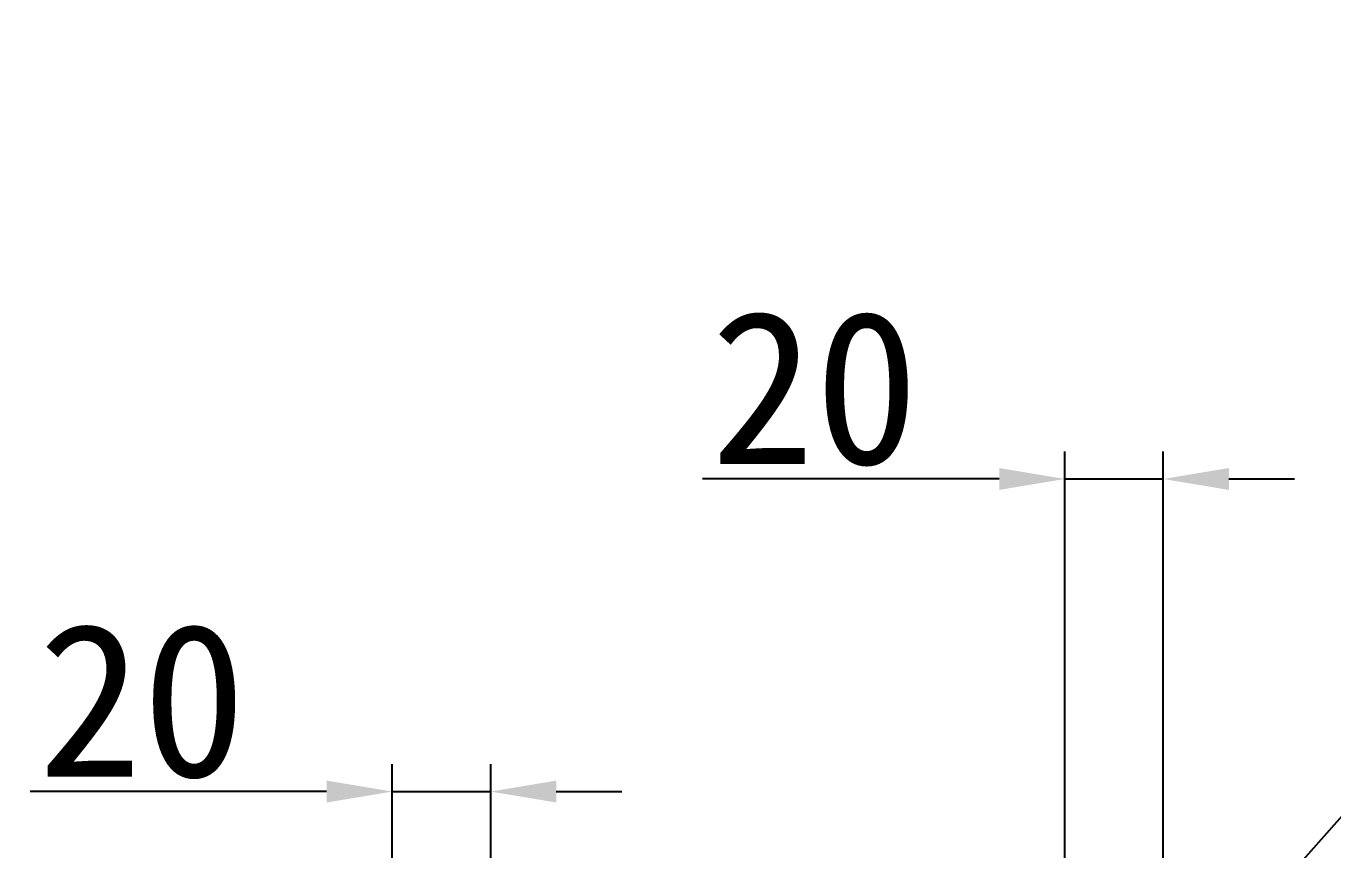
# Model space of a CAD drawing. Header units: millimetres. Extents: x 4086 to 8300, y 123 to 1549.
# Drawn here: x 6734.9 to 6794.6, y 1385.6 to 1423.2 of the extents above; entities that cross this region are included whole.
import ezdxf

# ---------------------------------------------------------------- set-up
doc = ezdxf.new("R2010")
doc.units = ezdxf.units.MM
doc.layers.add('标注', color=7, linetype='Continuous', lineweight=25)
doc.styles.get("Standard").update_dxf_attribs({"font": 'simsun.ttc'})
doc.dimstyles.new('直径标注', dxfattribs={"dimtxt": 5, "dimasz": 5, "dimexe": 1.5, "dimexo": 0, "dimtad": 1, "dimtoh": 1, "dimdec": 0, "dimlfac": 10, "dimdsep": 46, "dimtxsty": 'Standard', "dimblk": '_FILLED', "dimcen": 0.09, "dimadec": 0, "dimazin": 0, "dimtol": 1, "dimtp": 0.001, "dimtm": 0.001, "dimtfac": 1, "dimtdec": 0, "dimtofl": 0, "dimtmove": 0, "dimatfit": 3, "dimldrblk": '_FILLED', "dimfxl": 1, "dimtolj": 1, "dimarcsym": 0})
doc.dimstyles.new('直线标注', dxfattribs={"dimtxt": 7, "dimasz": 3, "dimexe": 1.25, "dimexo": 0.625, "dimtad": 1, "dimlfac": 4, "dimdsep": 46, "dimtxsty": 'Standard', "dimcen": 2.5, "dimadec": 0, "dimazin": 0, "dimtm": 1e-09, "dimtfac": 1, "dimtmove": 0, "dimatfit": 3, "dimfxl": 1, "dimarcsym": 0})

# ---------------------------------------------------------------- blocks, each defined once
blk = doc.blocks.new('_FILLED')
at = {"color": 0, "linetype": 'ByBlock'}
blk.add_solid([(0, 0), (-1, 0.143), (-1, -0.143)], dxfattribs=at)
blk = doc.blocks.new('*D2187')
at = {"layer": 'Defpoints', "color": 0}
for p in [(6782.604, 1373.188), (6782.11, 1372.633)]:
    blk.add_point(p, dxfattribs=at)
at = {"layer": '标注', "color": 0, "lineweight": -2}
for p in [(6785.926, 1376.924), (6867.445, 1406.698)]:
    blk.add_line(p, (6812.405, 1406.698), dxfattribs=at)
at = {"layer": '标注', "color": 0}
for p, q in [((6782.357, 1372.82), (6782.357, 1373)), ((6782.267, 1372.91), (6782.447, 1372.91))]:
    blk.add_line(p, q, dxfattribs=at)
at = {"layer": '标注', "color": 0, "linetype": 'ByBlock', "lineweight": -2, "xscale": 5, "yscale": 5, "zscale": 5, "rotation": 228.3520795856218}
blk.add_blockref('_FILLED', (6782.604, 1373.188), dxfattribs=at)
at = {"layer": '标注', "color": 0, "insert": (6840.237, 1411.615), "char_height": 5, "attachment_point": 5}
blk.add_mtext('\\A1;{\\H1.4x;8-M4 \\fSource Han Sans CN Normal|b0|i0|c134|p34;\\H0.714286x;\\C0;depth \\fSimSun|b0|i0|c134|p2;\\H1.4x;\\C256;10}', dxfattribs=at)
blk = doc.blocks.new('*D2188')
at = {"layer": 'Defpoints', "color": 0}
for p in [(6786.857, 1402.554), (6782.357, 1372.91), (6786.857, 1372.91)]:
    blk.add_point(p, dxfattribs=at)
at = {"layer": '标注', "color": 0, "lineweight": -2}
for p, q in [((6782.357, 1373.535), (6782.357, 1403.804)), ((6786.857, 1373.535), (6786.857, 1403.804)), ((6779.357, 1402.554), (6765.795, 1402.554)), ((6782.357, 1402.554), (6786.857, 1402.554)), ((6789.857, 1402.554), (6792.857, 1402.554))]:
    blk.add_line(p, q, dxfattribs=at)
at = {"layer": '标注', "color": 0}
for points in [[(6779.357, 1402.054), (6779.357, 1403.054), (6782.357, 1402.554)], [(6789.857, 1403.054), (6789.857, 1402.054), (6786.857, 1402.554)]]:
    blk.add_solid(points, dxfattribs=at)
at = {"layer": '标注', "color": 0, "insert": (6770.917, 1406.679), "char_height": 7, "attachment_point": 5}
blk.add_mtext('20', dxfattribs=at)
blk = doc.blocks.new('*D2189')
at = {"layer": 'Defpoints', "color": 0}
for p in [(6756.105, 1388.27), (6751.605, 1371.398), (6756.105, 1371.398)]:
    blk.add_point(p, dxfattribs=at)
at = {"layer": '标注', "color": 0, "lineweight": -2}
for p, q in [((6751.605, 1372.023), (6751.605, 1389.52)), ((6756.105, 1372.023), (6756.105, 1389.52)), ((6748.605, 1388.27), (6735.043, 1388.27)), ((6751.605, 1388.27), (6756.105, 1388.27)), ((6759.105, 1388.27), (6762.105, 1388.27))]:
    blk.add_line(p, q, dxfattribs=at)
at = {"layer": '标注', "color": 0}
for points in [[(6748.605, 1387.77), (6748.605, 1388.77), (6751.605, 1388.27)], [(6759.105, 1388.77), (6759.105, 1387.77), (6756.105, 1388.27)]]:
    blk.add_solid(points, dxfattribs=at)
at = {"layer": '标注', "color": 0, "insert": (6740.165, 1392.395), "char_height": 7, "attachment_point": 5}
blk.add_mtext('20', dxfattribs=at)

msp = doc.modelspace()

# ---------------------------------------------------------------- dimensions: what is measured, and where the dimension line sits
at = {"layer": '标注'}
dim = msp.add_diameter_dim_2p(p1=(6782.11019, 1372.63289), p2=(6782.60362, 1373.18772), text='{\\H1.4x;8-M4 \\fSource Han Sans CN Normal|b0|i0|c134|p34;\\H0.714286x;\\C0;depth \\fSimSun|b0|i0|c134|p2;\\H1.4x;\\C256;10}', dimstyle='直径标注', override={"dimtxsty": 'Standard'}, dxfattribs=at)
dim.commit()
dim.dimension.update_dxf_attribs({"geometry": '*D2187', "text_midpoint": (6840.23746, 1406.69778), "dimtype": 163})
for base, p1, p2, picture, middle in [((6786.8569, 1402.55426), (6782.3569, 1372.9103), (6786.8569, 1372.9103), '*D2188', (6770.91736, 1402.55426)), ((6756.10479, 1388.27022), (6751.60479, 1371.39759), (6756.10479, 1371.39759), '*D2189', (6740.16524, 1388.27022))]:
    dim = msp.add_linear_dim(base=base, p1=p1, p2=p2, text='20', dimstyle='直线标注', override={"dimtxsty": 'Standard'}, dxfattribs=at)
    dim.commit()
    dim.dimension.update_dxf_attribs({"geometry": picture, "text_midpoint": middle, "dimtype": 160})

doc.saveas('drawing.dxf')
